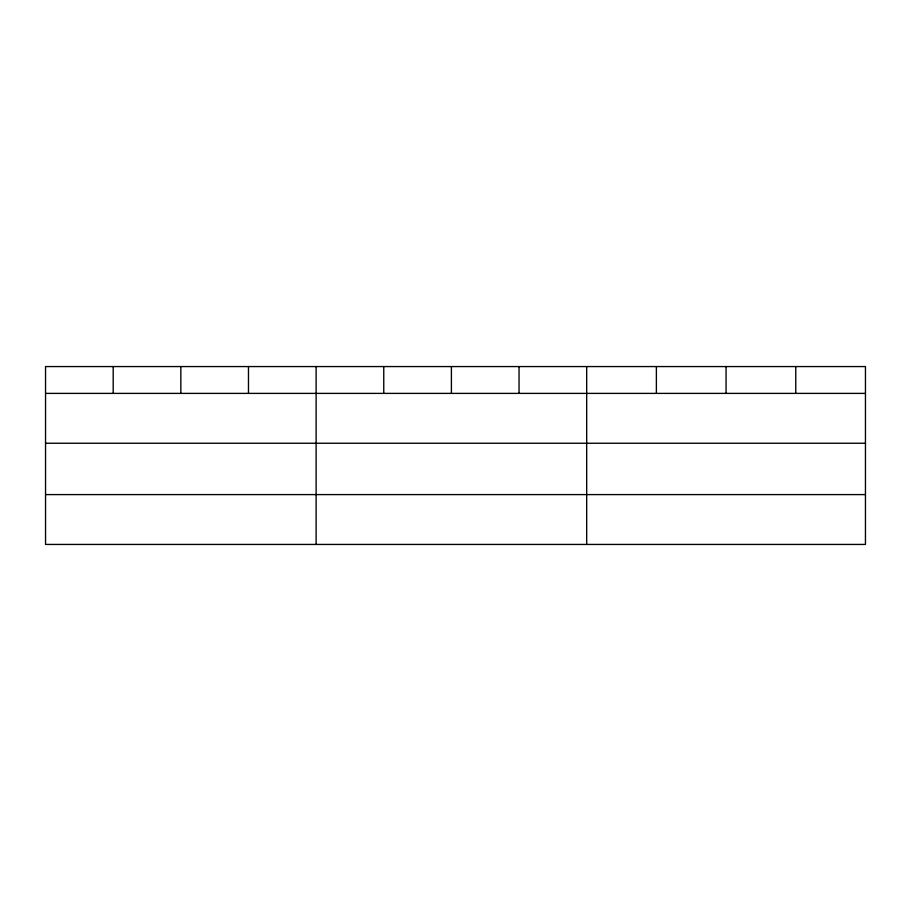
<?xml version="1.0" encoding="UTF-8"?>
<svg xmlns="http://www.w3.org/2000/svg" width="911" height="911" viewBox="0 0 911 911"><rect width="100%" height="100%" fill="white"/><g stroke="black" fill="none" stroke-linecap="round" stroke-linejoin="round"><path stroke-width="1.37" d="M865.45 443.247L865.45 366.564L45.55 366.564L45.55 544.436L865.45 544.436L865.45 443.247L45.55 443.247M45.55 393.393L865.45 393.393M45.55 494.593L865.45 494.593M795.758 366.564L795.758 393.393M726.067 366.564L726.067 393.393M656.375 366.564L656.375 393.393M586.684 366.564L586.684 544.436M519.042 366.564L519.042 393.393M451.4 366.564L451.4 393.393M383.759 366.564L383.759 393.393M316.117 366.564L316.117 544.436M248.475 366.564L248.475 393.393M180.834 366.564L180.834 393.393M113.192 366.564L113.192 393.393"/></g></svg>
